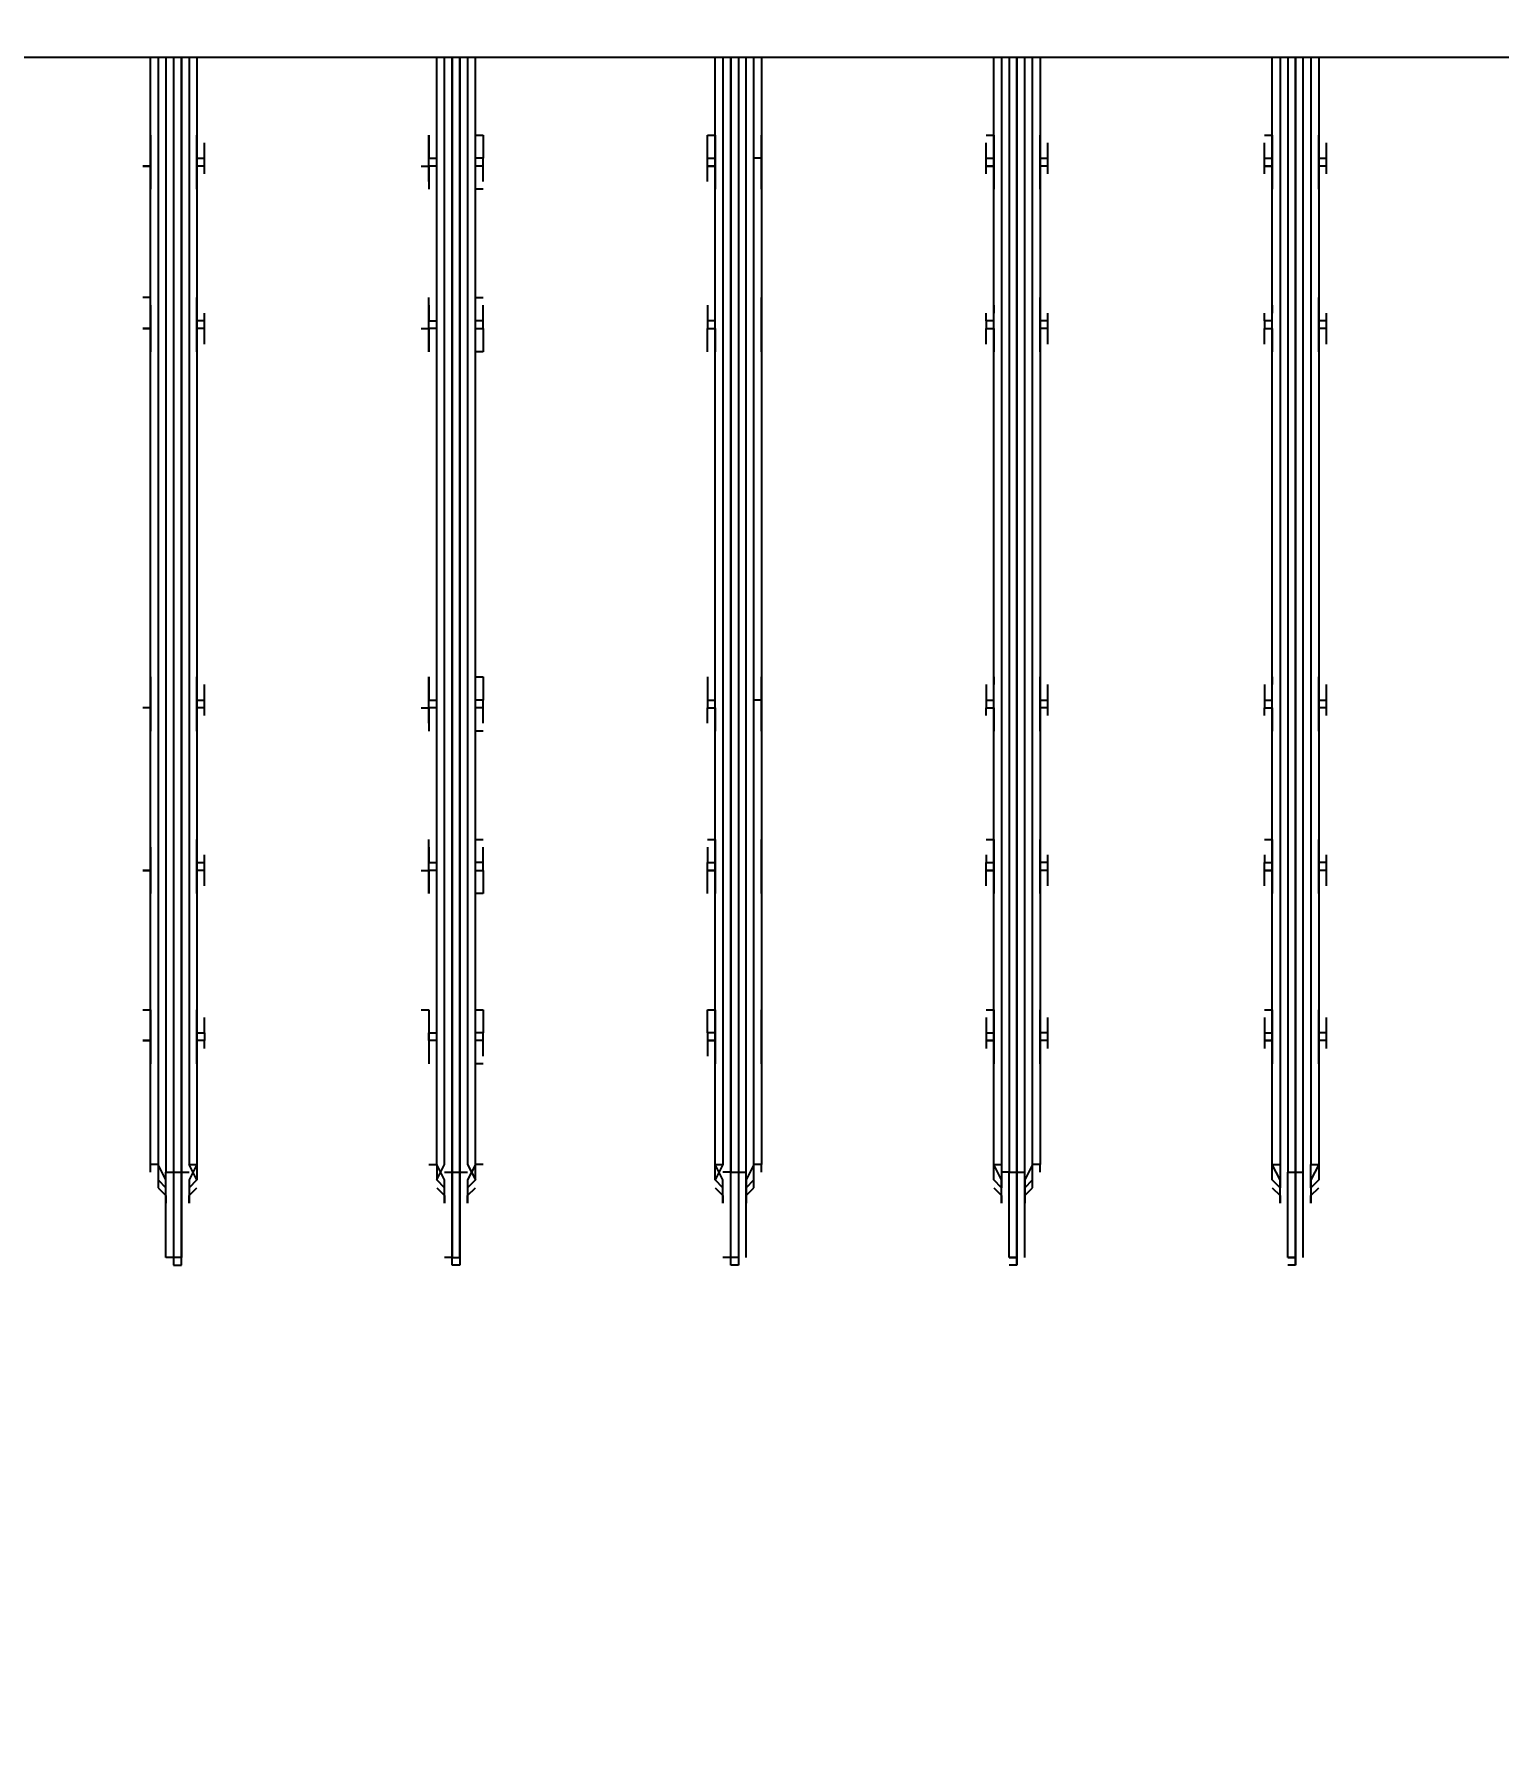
# Model space of a CAD drawing. Header units: metres. Extents: x 529524 to 529977, y 2674144 to 2674419.
# Drawn here: x 529758.6195 to 529758.8813, y 2674298.502 to 2674298.8094 of the extents above; entities that cross this region are included whole.
import ezdxf

# ---------------------------------------------------------------- set-up
doc = ezdxf.new("R2010")
doc.units = ezdxf.units.M
doc.linetypes.add('PDF_IMPORT', pattern=[1, 0.8, -0.2])
doc.layers.add('IDT', color=7, linetype='Continuous')
doc.layers.add('MMS Block Numbering', color=7, linetype='Continuous')
doc.styles.add('Adani Regular', font='Adani Regular.ttf')

# ---------------------------------------------------------------- blocks, each defined once
blk = doc.blocks.new('IDT')
at = {"layer": 'IDT', "color": 0, "lineweight": 25}
for p, q in [((14.64494, 14.16797), (14.64494, 14.15276)), ((14.64632, 14.15276), (14.64632, 14.16936)), ((14.64632, 14.16936), (14.64632, 14.15276)), ((14.64632, 14.16936), (14.64771, 14.16936)), ((14.64771, 14.16797), (14.64632, 14.16797)), ((14.64632, 14.16797), (14.64771, 14.16797)), ((14.64771, 14.16797), (14.64771, 14.15276)), ((14.69473, 14.16797), (14.69473, 14.15276)), ((14.69612, 14.15276), (14.69612, 14.16936)), ((14.69612, 14.16936), (14.69612, 14.15276)), ((14.69612, 14.16936), (14.6975, 14.16936)), ((14.6975, 14.16797), (14.69612, 14.16797)), ((14.69612, 14.16797), (14.6975, 14.16797)), ((14.6975, 14.16797), (14.6975, 14.15276)), ((14.74453, 14.16797), (14.74453, 14.15276)), ((14.74591, 14.15276), (14.74591, 14.16936)), ((14.74591, 14.16936), (14.74729, 14.16936)), ((14.74591, 14.16797), (14.74729, 14.16797)), ((14.74729, 14.16936), (14.74729, 14.15276)), ((14.74729, 14.16797), (14.74729, 14.15276)), ((14.74729, 14.16797), (14.74868, 14.16797)), ((14.7957, 14.15276), (14.7957, 14.16936)), ((14.7957, 14.16936), (14.79709, 14.16936)), ((14.79709, 14.16797), (14.7957, 14.16797)), ((14.7957, 14.16797), (14.7957, 14.15276)), ((14.79709, 14.16936), (14.79709, 14.15276)), ((14.79709, 14.15276), (14.79709, 14.16797)), ((14.79709, 14.16797), (14.79847, 14.16797)), ((14.84688, 14.16936), (14.8455, 14.16936)), ((14.8455, 14.16936), (14.8455, 14.15276)), ((14.8455, 14.15276), (14.8455, 14.16797)), ((14.8455, 14.16797), (14.84688, 14.16797)), ((14.84688, 14.15276), (14.84688, 14.16936)), ((14.84688, 14.16797), (14.84826, 14.16797)), ((14.84826, 14.16797), (14.84826, 14.15276)), ((14.64356, 14.15691), (14.64217, 14.15552)), ((14.64217, 14.15414), (14.64356, 14.15552)), ((14.64356, 14.15414), (14.64356, 14.15829)), ((14.64356, 14.15829), (14.64356, 14.15691)), ((14.64356, 14.15552), (14.64356, 14.15137)), ((14.64909, 14.15691), (14.64909, 14.15829)), ((14.64909, 14.15829), (14.64909, 14.15414)), ((14.65047, 14.15552), (14.64909, 14.15691)), ((14.64909, 14.15137), (14.64909, 14.15552)), ((14.64909, 14.15552), (14.65047, 14.15414)), ((14.69473, 14.15691), (14.69335, 14.15552)), ((14.69335, 14.15552), (14.69335, 14.15137)), ((14.69473, 14.15552), (14.69335, 14.15414)), ((14.69473, 14.15414), (14.69473, 14.15829)), ((14.69473, 14.15829), (14.69473, 14.15691)), ((14.69888, 14.15691), (14.69888, 14.15829)), ((14.69888, 14.15829), (14.69888, 14.15414)), ((14.70027, 14.15552), (14.69888, 14.15691)), ((14.69888, 14.15137), (14.69888, 14.15552)), ((14.69888, 14.15552), (14.70027, 14.15414)), ((14.74453, 14.15691), (14.74314, 14.15552)), ((14.74314, 14.15552), (14.74314, 14.15137)), ((14.74453, 14.15552), (14.74314, 14.15414)), ((14.74453, 14.15414), (14.74453, 14.15829)), ((14.74453, 14.15829), (14.74453, 14.15691)), ((14.74868, 14.15691), (14.74868, 14.15829)), ((14.74868, 14.15829), (14.74868, 14.15414)), ((14.75006, 14.15552), (14.74868, 14.15691)), ((14.75006, 14.15414), (14.74868, 14.15552)), ((14.74868, 14.15552), (14.75006, 14.15414)), ((14.79432, 14.15691), (14.79294, 14.15552)), ((14.79294, 14.15414), (14.79432, 14.15552)), ((14.79432, 14.15552), (14.79294, 14.15414)), ((14.79432, 14.15414), (14.79432, 14.15829)), ((14.79432, 14.15829), (14.79432, 14.15691)), ((14.79847, 14.15691), (14.79847, 14.15829)), ((14.79847, 14.15829), (14.79847, 14.15414)), ((14.79985, 14.15552), (14.79847, 14.15691)), ((14.79985, 14.15414), (14.79847, 14.15552)), ((14.79847, 14.15552), (14.79985, 14.15414)), ((14.84411, 14.15691), (14.84273, 14.15552)), ((14.84273, 14.15414), (14.84411, 14.15552)), ((14.84411, 14.15552), (14.84273, 14.15414)), ((14.84411, 14.15414), (14.84411, 14.15829)), ((14.84411, 14.15829), (14.84411, 14.15691)), ((14.84826, 14.15691), (14.84826, 14.15829)), ((14.84826, 14.15829), (14.84826, 14.15414)), ((14.84965, 14.15552), (14.84826, 14.15691)), ((14.84965, 14.15414), (14.84826, 14.15552)), ((14.84965, 14.15137), (14.84965, 14.15552)), ((14.64217, 14.15276), (14.64217, 14.15414)), ((14.64217, 14.15137), (14.64356, 14.15414)), ((14.64217, 14.15137), (14.64217, 14.15276)), ((14.64632, 14.15276), (14.64494, 14.15276)), ((14.64494, 14.15276), (14.64494, 13.95358)), ((14.64771, 14.15276), (14.64632, 14.15276)), ((14.64771, 14.15276), (14.64632, 14.15276)), ((14.64632, 14.15276), (14.64632, 13.95358)), ((14.64632, 13.95358), (14.64632, 14.15276)), ((14.64771, 13.95358), (14.64771, 14.15276)), ((14.64909, 14.15414), (14.65047, 14.15137)), ((14.65047, 14.15414), (14.65047, 14.15276)), ((14.65047, 14.15276), (14.65047, 14.15137)), ((14.69197, 14.15276), (14.69197, 14.15137)), ((14.69335, 14.15137), (14.69473, 14.15414)), ((14.69335, 14.15414), (14.69335, 14.15276)), ((14.69612, 14.15276), (14.69473, 14.15276)), ((14.69473, 14.15276), (14.69473, 13.95358)), ((14.6975, 14.15276), (14.69612, 14.15276)), ((14.69612, 13.95358), (14.69612, 14.15276)), ((14.69612, 14.15276), (14.69612, 13.95358)), ((14.6975, 13.95358), (14.6975, 14.15276)), ((14.6975, 14.15276), (14.69888, 14.15276)), ((14.69888, 14.15414), (14.70027, 14.15137)), ((14.70027, 14.15414), (14.70027, 14.15276)), ((14.70027, 14.15276), (14.70027, 14.15137)), ((14.74176, 14.15276), (14.74176, 14.15137)), ((14.74314, 14.15137), (14.74453, 14.15414)), ((14.74314, 14.15414), (14.74314, 14.15276)), ((14.74591, 14.15276), (14.74453, 14.15276)), ((14.74453, 14.15276), (14.74453, 13.95358)), ((14.74729, 14.15276), (14.74591, 14.15276)), ((14.74591, 13.95358), (14.74591, 14.15276)), ((14.74729, 14.15276), (14.74729, 13.95358)), ((14.74729, 13.95358), (14.74729, 14.15276)), ((14.74729, 14.15276), (14.74868, 14.15276)), ((14.74868, 14.15414), (14.75006, 14.15137)), ((14.74868, 14.15137), (14.75006, 14.15414)), ((14.75006, 14.15414), (14.75006, 14.15276)), ((14.75006, 14.15276), (14.75006, 14.15137)), ((14.79294, 14.15137), (14.79432, 14.15414)), ((14.79432, 14.15137), (14.79294, 14.15414)), ((14.79294, 14.15414), (14.79294, 14.15276)), ((14.79294, 14.15276), (14.79294, 14.15137)), ((14.7957, 14.15276), (14.79432, 14.15276)), ((14.7957, 14.15276), (14.7957, 13.95358)), ((14.7957, 13.95358), (14.7957, 14.15276)), ((14.79709, 14.15276), (14.7957, 14.15276)), ((14.79847, 14.15276), (14.79709, 14.15276)), ((14.79709, 14.15276), (14.79709, 13.95358)), ((14.79709, 13.95358), (14.79709, 14.15276)), ((14.79847, 14.15414), (14.79985, 14.15137)), ((14.79985, 14.15414), (14.79847, 14.15137)), ((14.79985, 14.15276), (14.79985, 14.15414)), ((14.79985, 14.15137), (14.79985, 14.15276)), ((14.84273, 14.15276), (14.84273, 14.15414)), ((14.84273, 14.15414), (14.84411, 14.15137)), ((14.84273, 14.15137), (14.84411, 14.15414)), ((14.84273, 14.15137), (14.84273, 14.15276)), ((14.8455, 14.15276), (14.84411, 14.15276)), ((14.8455, 14.15276), (14.8455, 13.95358)), ((14.8455, 13.95358), (14.8455, 14.15276)), ((14.84688, 14.15276), (14.8455, 14.15276)), ((14.84688, 13.95358), (14.84688, 14.15276)), ((14.84826, 14.15276), (14.84688, 14.15276)), ((14.84826, 14.15414), (14.84965, 14.15137)), ((14.84826, 13.95358), (14.84826, 14.15276)), ((14.84965, 14.15276), (14.84965, 14.15414)), ((14.85103, 14.15276), (14.85103, 14.15137)), ((14.64217, 13.95358), (14.64217, 14.15137)), ((14.64356, 14.15137), (14.64217, 14.15137)), ((14.64356, 13.95358), (14.64356, 14.15137)), ((14.65047, 14.15137), (14.64909, 14.15137)), ((14.64909, 13.95358), (14.64909, 14.15137)), ((14.65047, 14.15137), (14.65047, 13.95358)), ((14.69197, 13.95358), (14.69197, 14.15137)), ((14.69197, 14.15137), (14.69335, 14.15137)), ((14.69335, 14.15137), (14.69335, 13.95358)), ((14.70027, 14.15137), (14.69888, 14.15137)), ((14.69888, 13.95358), (14.69888, 14.15137)), ((14.70027, 14.15137), (14.70027, 13.95358)), ((14.74176, 13.95358), (14.74176, 14.15137)), ((14.74176, 14.15137), (14.74314, 14.15137)), ((14.74314, 14.15137), (14.74314, 13.95358)), ((14.75006, 14.15137), (14.74868, 14.15137)), ((14.74868, 13.95358), (14.74868, 14.15137)), ((14.75006, 14.15137), (14.75006, 13.95358)), ((14.79155, 14.15137), (14.79294, 14.15137)), ((14.79294, 14.15137), (14.79294, 13.95358)), ((14.79432, 13.95358), (14.79432, 14.15137)), ((14.79847, 14.15137), (14.79847, 13.95358)), ((14.79985, 14.15137), (14.79985, 13.95358)), ((14.80124, 14.15137), (14.79985, 14.15137)), ((14.84273, 13.95358), (14.84273, 14.15137)), ((14.84411, 14.15137), (14.84273, 14.15137)), ((14.84411, 13.95358), (14.84411, 14.15137)), ((14.84965, 13.95358), (14.84965, 14.15137)), ((14.84965, 14.15137), (14.85103, 14.15137)), ((14.85103, 14.15137), (14.85103, 13.95358)), ((14.64217, 14.13339), (14.64217, 14.12924)), ((14.64217, 14.13201), (14.64217, 14.13063)), ((14.65047, 14.12924), (14.65047, 14.13339)), ((14.65047, 14.13063), (14.65047, 14.13201)), ((14.69197, 14.13339), (14.69197, 14.12924)), ((14.69197, 14.13201), (14.69197, 14.13063)), ((14.70027, 14.12924), (14.70027, 14.13339)), ((14.70027, 14.13063), (14.70027, 14.13201)), ((14.74176, 14.13339), (14.74176, 14.12924)), ((14.74176, 14.13063), (14.74176, 14.13201)), ((14.75006, 14.12924), (14.75006, 14.13339)), ((14.75144, 14.13063), (14.75144, 14.13201)), ((14.79155, 14.13339), (14.79294, 14.13339)), ((14.79155, 14.13201), (14.79155, 14.13063)), ((14.79294, 14.13339), (14.79294, 14.12924)), ((14.80124, 14.12924), (14.80124, 14.13339)), ((14.80124, 14.13063), (14.80124, 14.13201)), ((14.84273, 14.13339), (14.84273, 14.12371)), ((14.84273, 14.13201), (14.84273, 14.13063)), ((14.85103, 14.12924), (14.85103, 14.13339)), ((14.85103, 14.13201), (14.85103, 14.13063)), ((14.64079, 14.13063), (14.64079, 14.12924)), ((14.64079, 14.12924), (14.64217, 14.12924)), ((14.64079, 14.12924), (14.64079, 14.12786)), ((14.64079, 14.12786), (14.64217, 14.12786)), ((14.64079, 14.12786), (14.64079, 14.12509)), ((14.64217, 14.12924), (14.64217, 14.12786)), ((14.64217, 14.12786), (14.64217, 14.12371)), ((14.65186, 14.12924), (14.65047, 14.12924)), ((14.65047, 14.12786), (14.65047, 14.12924)), ((14.65047, 14.12924), (14.65186, 14.12924)), ((14.65047, 14.12371), (14.65047, 14.12786)), ((14.65186, 14.12786), (14.65047, 14.12786)), ((14.65186, 14.12924), (14.65186, 14.13063)), ((14.65186, 14.12786), (14.65186, 14.12924)), ((14.65186, 14.12509), (14.65186, 14.12786)), ((14.69058, 14.13063), (14.69058, 14.12924)), ((14.69058, 14.12924), (14.69197, 14.12924)), ((14.69058, 14.12924), (14.69058, 14.12786)), ((14.69058, 14.12786), (14.69197, 14.12786)), ((14.69058, 14.12786), (14.69058, 14.12509)), ((14.69197, 14.12924), (14.69197, 14.12786)), ((14.69197, 14.12786), (14.69197, 14.12371)), ((14.70165, 14.12924), (14.70027, 14.12924)), ((14.70027, 14.12786), (14.70027, 14.12924)), ((14.70027, 14.12924), (14.70165, 14.12924)), ((14.70027, 14.12371), (14.70027, 14.12786)), ((14.70165, 14.12786), (14.70027, 14.12786)), ((14.70165, 14.12924), (14.70165, 14.13063)), ((14.70165, 14.12786), (14.70165, 14.12924)), ((14.70165, 14.12509), (14.70165, 14.12786)), ((14.74176, 14.12924), (14.74176, 14.13063)), ((14.74176, 14.12924), (14.74176, 14.12786)), ((14.74176, 14.12509), (14.74176, 14.12924)), ((14.74176, 14.12786), (14.74176, 14.12371)), ((14.75144, 14.12924), (14.75006, 14.12924)), ((14.75006, 14.12786), (14.75006, 14.12924)), ((14.75006, 14.12924), (14.75144, 14.12924)), ((14.75006, 14.12786), (14.75144, 14.12786)), ((14.75006, 14.12371), (14.75006, 14.12786)), ((14.75144, 14.12924), (14.75144, 14.13063)), ((14.75144, 14.12786), (14.75144, 14.12924)), ((14.75144, 14.12786), (14.75144, 14.12509)), ((14.79155, 14.13063), (14.79155, 14.12924)), ((14.79155, 14.12924), (14.79294, 14.12924)), ((14.79155, 14.12924), (14.79155, 14.12786)), ((14.79155, 14.12509), (14.79155, 14.12786)), ((14.79155, 14.12786), (14.79294, 14.12786)), ((14.79294, 14.12924), (14.79294, 14.12371)), ((14.79985, 14.12924), (14.80124, 14.12924)), ((14.80124, 14.12786), (14.79985, 14.12786)), ((14.80124, 14.12924), (14.80124, 14.13063)), ((14.80124, 14.12924), (14.80124, 14.12786)), ((14.80124, 14.12786), (14.80124, 14.12924)), ((14.80124, 14.12371), (14.80124, 14.12786)), ((14.80124, 14.12509), (14.80124, 14.12786)), ((14.84135, 14.13063), (14.84135, 14.12924)), ((14.84135, 14.12924), (14.84273, 14.12924)), ((14.84135, 14.12786), (14.84135, 14.12924)), ((14.84135, 14.12786), (14.84135, 14.12509)), ((14.84273, 14.12786), (14.84135, 14.12786)), ((14.85103, 14.13063), (14.85103, 14.12924)), ((14.85103, 14.12924), (14.85241, 14.12924)), ((14.85241, 14.12924), (14.85103, 14.12924)), ((14.85103, 14.12786), (14.85103, 14.12924)), ((14.85103, 14.12924), (14.85103, 14.12509)), ((14.85103, 14.12371), (14.85103, 14.12786)), ((14.64217, 14.12371), (14.64217, 14.12509)), ((14.65047, 14.12371), (14.65047, 14.12509)), ((14.69197, 14.12371), (14.69197, 14.12509)), ((14.70027, 14.12371), (14.70027, 14.12509)), ((14.74176, 14.12371), (14.74176, 14.12509)), ((14.75144, 14.12509), (14.75144, 14.12371)), ((14.79155, 14.12371), (14.79155, 14.12509)), ((14.80124, 14.12371), (14.80124, 14.12509)), ((14.84273, 14.12371), (14.84273, 14.12509)), ((14.85103, 14.12509), (14.85103, 14.12371)), ((14.65186, 14.12371), (14.65047, 14.12371)), ((14.70165, 14.12371), (14.70027, 14.12371)), ((14.75144, 14.12371), (14.75006, 14.12371)), ((14.79294, 14.12371), (14.79155, 14.12371)), ((14.80262, 14.12371), (14.80124, 14.12371)), ((14.85241, 14.12371), (14.85103, 14.12371)), ((14.64079, 14.10158), (14.64079, 14.09881)), ((14.64217, 14.10158), (14.64217, 14.10296)), ((14.64217, 14.10296), (14.64217, 14.09881)), ((14.65047, 14.09881), (14.65047, 14.10296)), ((14.65047, 14.10296), (14.65047, 14.10158)), ((14.65186, 14.10158), (14.65186, 14.09881)), ((14.69058, 14.10158), (14.69058, 14.09881)), ((14.69197, 14.10158), (14.69197, 14.10296)), ((14.69197, 14.10296), (14.69197, 14.09881)), ((14.70027, 14.09881), (14.70027, 14.10296)), ((14.70027, 14.10296), (14.70027, 14.10158)), ((14.70165, 14.10158), (14.70165, 14.09881)), ((14.74176, 14.10158), (14.74176, 14.10296)), ((14.74176, 14.10296), (14.74176, 14.09881)), ((14.74176, 14.09881), (14.74176, 14.10158)), ((14.75006, 14.09881), (14.75006, 14.10296)), ((14.75144, 14.10296), (14.75144, 14.10158)), ((14.75144, 14.10158), (14.75144, 14.09881)), ((14.79155, 14.10158), (14.79155, 14.10296)), ((14.79155, 14.10296), (14.79294, 14.10296)), ((14.79155, 14.09881), (14.79155, 14.10158)), ((14.79294, 14.10296), (14.79294, 14.09881)), ((14.80124, 14.09881), (14.80124, 14.10296)), ((14.80124, 14.10296), (14.80124, 14.10158)), ((14.80124, 14.10158), (14.80124, 14.09881)), ((14.84135, 14.10158), (14.84135, 14.09881)), ((14.84273, 14.10158), (14.84273, 14.10296)), ((14.84273, 14.10296), (14.84273, 14.09881)), ((14.85103, 14.09881), (14.85103, 14.10296)), ((14.85103, 14.10296), (14.85103, 14.10158)), ((14.85103, 14.10158), (14.85103, 14.09881)), ((14.64079, 14.09881), (14.64217, 14.09881)), ((14.64079, 14.09881), (14.64079, 14.09743)), ((14.64079, 14.09743), (14.64217, 14.09743)), ((14.64079, 14.09743), (14.64079, 14.09605)), ((14.64217, 14.09881), (14.64217, 14.09743)), ((14.64217, 14.09743), (14.64217, 14.09328)), ((14.65186, 14.09881), (14.65047, 14.09881)), ((14.65047, 14.09743), (14.65047, 14.09881)), ((14.65047, 14.09881), (14.65186, 14.09881)), ((14.65047, 14.09328), (14.65047, 14.09743)), ((14.65186, 14.09743), (14.65047, 14.09743)), ((14.65186, 14.09881), (14.65186, 14.09743)), ((14.65186, 14.09605), (14.65186, 14.09743)), ((14.69058, 14.09881), (14.69197, 14.09881)), ((14.69058, 14.09881), (14.69058, 14.09743)), ((14.69058, 14.09743), (14.69197, 14.09743)), ((14.69058, 14.09743), (14.69058, 14.09605)), ((14.69197, 14.09881), (14.69197, 14.09743)), ((14.69197, 14.09743), (14.69197, 14.09328)), ((14.70165, 14.09881), (14.70027, 14.09881)), ((14.70027, 14.09743), (14.70027, 14.09881)), ((14.70027, 14.09881), (14.70165, 14.09881)), ((14.70027, 14.09328), (14.70027, 14.09743)), ((14.70165, 14.09743), (14.70027, 14.09743)), ((14.70165, 14.09881), (14.70165, 14.09743)), ((14.70165, 14.09605), (14.70165, 14.09743)), ((14.74176, 14.09743), (14.74176, 14.09881)), ((14.74176, 14.09881), (14.74176, 14.09743)), ((14.74176, 14.09605), (14.74176, 14.09743)), ((14.74176, 14.09743), (14.74176, 14.09328)), ((14.75144, 14.09881), (14.75006, 14.09881)), ((14.75006, 14.09743), (14.75006, 14.09881)), ((14.75006, 14.09881), (14.75144, 14.09881)), ((14.75006, 14.09328), (14.75006, 14.09743)), ((14.75144, 14.09743), (14.75006, 14.09743)), ((14.75144, 14.09881), (14.75144, 14.09743)), ((14.75144, 14.09605), (14.75144, 14.09743)), ((14.79294, 14.09881), (14.79155, 14.09881)), ((14.79155, 14.09881), (14.79155, 14.09743)), ((14.79155, 14.09743), (14.79294, 14.09743)), ((14.79155, 14.09743), (14.79155, 14.09605)), ((14.79294, 14.09881), (14.79294, 14.09743)), ((14.79294, 14.09743), (14.79294, 14.09328)), ((14.79985, 14.09881), (14.80124, 14.09881)), ((14.80124, 14.09743), (14.79985, 14.09743)), ((14.80124, 14.09881), (14.80124, 14.09743)), ((14.80262, 14.09881), (14.80124, 14.09881)), ((14.80124, 14.09881), (14.80124, 14.09743)), ((14.80124, 14.09743), (14.80124, 14.09328)), ((14.80124, 14.09605), (14.80124, 14.09743)), ((14.84135, 14.09881), (14.84273, 14.09881)), ((14.84135, 14.09881), (14.84135, 14.09743)), ((14.84273, 14.09743), (14.84135, 14.09743)), ((14.84135, 14.09743), (14.84135, 14.09605)), ((14.84273, 14.09881), (14.84273, 14.09328)), ((14.85103, 14.09605), (14.85103, 14.09881)), ((14.85103, 14.09881), (14.85241, 14.09881)), ((14.85241, 14.09881), (14.85103, 14.09881)), ((14.85103, 14.09881), (14.85103, 14.09328)), ((14.64217, 14.09605), (14.64217, 14.09467)), ((14.65047, 14.09467), (14.65047, 14.09605)), ((14.69197, 14.09605), (14.69197, 14.09467)), ((14.70027, 14.09467), (14.70027, 14.09605)), ((14.74176, 14.09467), (14.74176, 14.09605)), ((14.75144, 14.09467), (14.75144, 14.09605)), ((14.79155, 14.09605), (14.79155, 14.09467)), ((14.80124, 14.09467), (14.80124, 14.09605)), ((14.84273, 14.09605), (14.84273, 14.09467)), ((14.85103, 14.09467), (14.85103, 14.09605)), ((14.65186, 14.09328), (14.65047, 14.09328)), ((14.70165, 14.09328), (14.70027, 14.09328)), ((14.75144, 14.09328), (14.75006, 14.09328)), ((14.79294, 14.09328), (14.79155, 14.09328)), ((14.64217, 14.07392), (14.64217, 14.06977)), ((14.64217, 14.07253), (14.64217, 14.07115)), ((14.65047, 14.06977), (14.65047, 14.07392)), ((14.65047, 14.07115), (14.65047, 14.07253)), ((14.69197, 14.07392), (14.69197, 14.06977)), ((14.69197, 14.07253), (14.69197, 14.07115)), ((14.70027, 14.06977), (14.70027, 14.07392)), ((14.70027, 14.07115), (14.70027, 14.07253)), ((14.74176, 14.07392), (14.74176, 14.06977)), ((14.75006, 14.06977), (14.75006, 14.07392)), ((14.75144, 14.07253), (14.75144, 14.07115)), ((14.79155, 14.07392), (14.79294, 14.07392)), ((14.79155, 14.07253), (14.79155, 14.07115)), ((14.79294, 14.07392), (14.79294, 14.06839)), ((14.80124, 14.06977), (14.80124, 14.07392)), ((14.80124, 14.07253), (14.80124, 14.07115)), ((14.84273, 14.07392), (14.84273, 14.06977)), ((14.84273, 14.07253), (14.84273, 14.07115)), ((14.85103, 14.06977), (14.85103, 14.07392)), ((14.85103, 14.07253), (14.85103, 14.07115)), ((14.64079, 14.07115), (14.64079, 14.06977)), ((14.64079, 14.06977), (14.64217, 14.06977)), ((14.64079, 14.06977), (14.64079, 14.06839)), ((14.64217, 14.06977), (14.64217, 14.06839)), ((14.65186, 14.06977), (14.65047, 14.06977)), ((14.65186, 14.06977), (14.65047, 14.06977)), ((14.65047, 14.06977), (14.65047, 14.06839)), ((14.65186, 14.07115), (14.65186, 14.06977)), ((14.65186, 14.06839), (14.65186, 14.06977)), ((14.69058, 14.07115), (14.69058, 14.06977)), ((14.69058, 14.06977), (14.69197, 14.06977)), ((14.69058, 14.06977), (14.69058, 14.06839)), ((14.69197, 14.06977), (14.69197, 14.06839)), ((14.70165, 14.06977), (14.70027, 14.06977)), ((14.70165, 14.06977), (14.70027, 14.06977)), ((14.70027, 14.06977), (14.70027, 14.06839)), ((14.70165, 14.07115), (14.70165, 14.06977)), ((14.70165, 14.06839), (14.70165, 14.06977)), ((14.74176, 14.06977), (14.74176, 14.06839)), ((14.74176, 14.06977), (14.74176, 14.06839)), ((14.75144, 14.06977), (14.75006, 14.06977)), ((14.75144, 14.06977), (14.75006, 14.06977)), ((14.75006, 14.06977), (14.75006, 14.06839)), ((14.75144, 14.07115), (14.75144, 14.06977)), ((14.75144, 14.06839), (14.75144, 14.06977)), ((14.79155, 14.07115), (14.79155, 14.06977)), ((14.79155, 14.06977), (14.79294, 14.06977)), ((14.79155, 14.06977), (14.79155, 14.06839)), ((14.79985, 14.06977), (14.80124, 14.06977)), ((14.80124, 14.07115), (14.80124, 14.06977)), ((14.80124, 14.06977), (14.80124, 14.06839)), ((14.80262, 14.06977), (14.80124, 14.06977)), ((14.80124, 14.06977), (14.80124, 14.06839)), ((14.84135, 14.07115), (14.84135, 14.06977)), ((14.84135, 14.06977), (14.84273, 14.06977)), ((14.84135, 14.06977), (14.84135, 14.06839)), ((14.84273, 14.06977), (14.84273, 14.06839)), ((14.85103, 14.07115), (14.85103, 14.06977)), ((14.85103, 14.06977), (14.85103, 14.06839)), ((14.85103, 14.06839), (14.85103, 14.06977)), ((14.85103, 14.06977), (14.85241, 14.06977)), ((14.64217, 14.06839), (14.64079, 14.06839)), ((14.64079, 14.06839), (14.64079, 14.06562)), ((14.64217, 14.06839), (14.64217, 14.06424)), ((14.65047, 14.06839), (14.65047, 14.06424)), ((14.65186, 14.06839), (14.65047, 14.06839)), ((14.65186, 14.06562), (14.65186, 14.06839)), ((14.69197, 14.06839), (14.69058, 14.06839)), ((14.69058, 14.06839), (14.69058, 14.06562)), ((14.69197, 14.06839), (14.69197, 14.06424)), ((14.70027, 14.06839), (14.70027, 14.06424)), ((14.70165, 14.06839), (14.70027, 14.06839)), ((14.70165, 14.06562), (14.70165, 14.06839)), ((14.74176, 14.06839), (14.74176, 14.06424)), ((14.74176, 14.06839), (14.74314, 14.06839)), ((14.75006, 14.06839), (14.75006, 14.06424)), ((14.75144, 14.06839), (14.75006, 14.06839)), ((14.75144, 14.06562), (14.75144, 14.06839)), ((14.79155, 14.06562), (14.79155, 14.06839)), ((14.79155, 14.06839), (14.79294, 14.06839)), ((14.79294, 14.06839), (14.79294, 14.06424)), ((14.80124, 14.06839), (14.79985, 14.06839)), ((14.80124, 14.06839), (14.80124, 14.06424)), ((14.80124, 14.06562), (14.80124, 14.06839)), ((14.84273, 14.06839), (14.84135, 14.06839)), ((14.84135, 14.06839), (14.84135, 14.06562)), ((14.84273, 14.06839), (14.84273, 14.06424)), ((14.85103, 14.06839), (14.85103, 14.06562)), ((14.85103, 14.06424), (14.85103, 14.06839)), ((14.64217, 14.06424), (14.64217, 14.06562)), ((14.65047, 14.06424), (14.65047, 14.06562)), ((14.69197, 14.06424), (14.69197, 14.06562)), ((14.70027, 14.06424), (14.70027, 14.06562)), ((14.74176, 14.06424), (14.74176, 14.06562)), ((14.75144, 14.06424), (14.75144, 14.06562)), ((14.79155, 14.06424), (14.79155, 14.06562)), ((14.79294, 14.06424), (14.79155, 14.06424)), ((14.80124, 14.06424), (14.80124, 14.06562)), ((14.84273, 14.06424), (14.84273, 14.06562)), ((14.85103, 14.06562), (14.85103, 14.06424)), ((14.64079, 14.00476), (14.64079, 14.00199)), ((14.64217, 14.00476), (14.64217, 14.00614)), ((14.64217, 14.00614), (14.64217, 14.00199)), ((14.65047, 14.00199), (14.65047, 14.00614)), ((14.65047, 14.00614), (14.65047, 14.00476)), ((14.65186, 14.00476), (14.65186, 14.00199)), ((14.69058, 14.00476), (14.69058, 14.00199)), ((14.69197, 14.00476), (14.69197, 14.00614)), ((14.69197, 14.00614), (14.69197, 14.00199)), ((14.70027, 14.00199), (14.70027, 14.00614)), ((14.70027, 14.00614), (14.70027, 14.00476)), ((14.70165, 14.00476), (14.70165, 14.00199)), ((14.74176, 14.00476), (14.74176, 14.00614)), ((14.74176, 14.00614), (14.74176, 14.00199)), ((14.74176, 14.00061), (14.74176, 14.00476)), ((14.75006, 14.00199), (14.75006, 14.00614)), ((14.75144, 14.00614), (14.75144, 14.00476)), ((14.75144, 14.00476), (14.75144, 14.00199)), ((14.79155, 14.00476), (14.79155, 14.00614)), ((14.79155, 14.00614), (14.79294, 14.00614)), ((14.79155, 14.00199), (14.79155, 14.00476)), ((14.79294, 14.00614), (14.79294, 14.00199)), ((14.80124, 14.00199), (14.80124, 14.00614)), ((14.80124, 14.00614), (14.80124, 14.00476)), ((14.80124, 14.00476), (14.80124, 14.00199)), ((14.84135, 14.00476), (14.84135, 14.00199)), ((14.84273, 14.00476), (14.84273, 14.00614)), ((14.84273, 14.00614), (14.84273, 14.00199)), ((14.85103, 14.00614), (14.85103, 14.00476)), ((14.85103, 14.00199), (14.85103, 14.00614)), ((14.85103, 14.00476), (14.85103, 14.00199)), ((14.64079, 14.00199), (14.64217, 14.00199)), ((14.64079, 14.00199), (14.64079, 14.00061)), ((14.64217, 14.00199), (14.64217, 13.99646)), ((14.65186, 14.00199), (14.65047, 14.00199)), ((14.65186, 14.00199), (14.65047, 14.00199)), ((14.65047, 14.00199), (14.65047, 13.99646)), ((14.65186, 14.00061), (14.65186, 14.00199)), ((14.69058, 14.00199), (14.69197, 14.00199)), ((14.69058, 14.00199), (14.69058, 14.00061)), ((14.69197, 14.00199), (14.69197, 13.99646)), ((14.70165, 14.00199), (14.70027, 14.00199)), ((14.70165, 14.00199), (14.70027, 14.00199)), ((14.70027, 14.00199), (14.70027, 13.99646)), ((14.70165, 14.00061), (14.70165, 14.00199)), ((14.74176, 14.00199), (14.74176, 13.99646)), ((14.75144, 14.00199), (14.75006, 14.00199)), ((14.75144, 14.00199), (14.75006, 14.00199)), ((14.75006, 14.00199), (14.75006, 13.99646)), ((14.75144, 14.00061), (14.75144, 14.00199)), ((14.79294, 14.00199), (14.79155, 14.00199)), ((14.79155, 14.00199), (14.79155, 14.00061)), ((14.79294, 14.00199), (14.79294, 14.00061)), ((14.79985, 14.00199), (14.80124, 14.00199)), ((14.80124, 14.00199), (14.80124, 14.00061)), ((14.80262, 14.00199), (14.80124, 14.00199)), ((14.80124, 14.00199), (14.80124, 14.00061)), ((14.84135, 14.00199), (14.84273, 14.00199)), ((14.84135, 14.00199), (14.84135, 14.00061)), ((14.84273, 14.00199), (14.84273, 14.00061)), ((14.85103, 14.00199), (14.85241, 14.00199)), ((14.85241, 14.00199), (14.85103, 14.00199)), ((14.85103, 14.00061), (14.85103, 14.00199)), ((14.85103, 14.00199), (14.85103, 14.00061)), ((14.64079, 14.00061), (14.64217, 14.00061)), ((14.64079, 14.00061), (14.64079, 13.99923)), ((14.64217, 13.99923), (14.64217, 13.99784)), ((14.65047, 14.00061), (14.65186, 14.00061)), ((14.65047, 13.99784), (14.65047, 13.99923)), ((14.65186, 14.00061), (14.65186, 13.99923)), ((14.69058, 14.00061), (14.69197, 14.00061)), ((14.69058, 14.00061), (14.69058, 13.99923)), ((14.69197, 13.99923), (14.69197, 13.99784)), ((14.70027, 14.00061), (14.70165, 14.00061)), ((14.70027, 13.99784), (14.70027, 13.99923)), ((14.70165, 14.00061), (14.70165, 13.99923)), ((14.74176, 13.99923), (14.74176, 14.00061)), ((14.74176, 13.99784), (14.74176, 13.99923)), ((14.75006, 14.00061), (14.75144, 14.00061)), ((14.75144, 13.99923), (14.75144, 14.00061)), ((14.75144, 13.99784), (14.75144, 13.99923)), ((14.79155, 14.00061), (14.79294, 14.00061)), ((14.79155, 14.00061), (14.79155, 13.99923)), ((14.79155, 13.99923), (14.79155, 13.99784)), ((14.79294, 14.00061), (14.79294, 13.99646)), ((14.80124, 14.00061), (14.79985, 14.00061)), ((14.80124, 14.00061), (14.80124, 13.99646)), ((14.80124, 13.99923), (14.80124, 14.00061)), ((14.80124, 13.99784), (14.80124, 13.99923)), ((14.84135, 14.00061), (14.84273, 14.00061)), ((14.84135, 14.00061), (14.84135, 13.99923)), ((14.84273, 14.00061), (14.84273, 13.99646)), ((14.84273, 13.99923), (14.84273, 13.99784)), ((14.85103, 13.99923), (14.85103, 14.00061)), ((14.85103, 14.00061), (14.85103, 13.99646)), ((14.85103, 13.99784), (14.85103, 13.99923)), ((14.79294, 13.99646), (14.79155, 13.99646)), ((14.85103, 13.99646), (14.85241, 13.99646)), ((14.64217, 13.9771), (14.64217, 13.97295)), ((14.65047, 13.97295), (14.65047, 13.9771)), ((14.69197, 13.9771), (14.69197, 13.97295)), ((14.70027, 13.97295), (14.70027, 13.9771)), ((14.74176, 13.9771), (14.74176, 13.97295)), ((14.75006, 13.97295), (14.75006, 13.9771)), ((14.79155, 13.9771), (14.79294, 13.9771)), ((14.79294, 13.9771), (14.79294, 13.97295)), ((14.80124, 13.97295), (14.80124, 13.9771)), ((14.84273, 13.9771), (14.84273, 13.97295)), ((14.85103, 13.97295), (14.85103, 13.9771)), ((14.64079, 13.97433), (14.64079, 13.97295)), ((14.64217, 13.97571), (14.64217, 13.97433)), ((14.65047, 13.97433), (14.65047, 13.97571)), ((14.65186, 13.97433), (14.65186, 13.97295)), ((14.69058, 13.97433), (14.69058, 13.97295)), ((14.69197, 13.97571), (14.69197, 13.97433)), ((14.70027, 13.97433), (14.70027, 13.97571)), ((14.70165, 13.97433), (14.70165, 13.97295)), ((14.74176, 13.97571), (14.74176, 13.97433)), ((14.74176, 13.97433), (14.74176, 13.97295)), ((14.75144, 13.97571), (14.75144, 13.97433)), ((14.75144, 13.97433), (14.75144, 13.97295)), ((14.79155, 13.97571), (14.79155, 13.97433)), ((14.79155, 13.97433), (14.79155, 13.97295)), ((14.80124, 13.97571), (14.80124, 13.97433)), ((14.80124, 13.97433), (14.80124, 13.97295)), ((14.84135, 13.97433), (14.84135, 13.97295)), ((14.84273, 13.97571), (14.84273, 13.97433)), ((14.85103, 13.97571), (14.85103, 13.97433)), ((14.85103, 13.97433), (14.85103, 13.97295)), ((14.64079, 13.97295), (14.64217, 13.97295)), ((14.64079, 13.97295), (14.64079, 13.97156)), ((14.64217, 13.97156), (14.64079, 13.97156)), ((14.64079, 13.97156), (14.64079, 13.9688)), ((14.64217, 13.97295), (14.64217, 13.97156)), ((14.64217, 13.97156), (14.64217, 13.96742)), ((14.65186, 13.97295), (14.65047, 13.97295)), ((14.65047, 13.97156), (14.65047, 13.97295)), ((14.65047, 13.97295), (14.65186, 13.97295)), ((14.65047, 13.96742), (14.65047, 13.97156)), ((14.65186, 13.97156), (14.65047, 13.97156)), ((14.65186, 13.97295), (14.65186, 13.97156)), ((14.65186, 13.97156), (14.65186, 13.9688)), ((14.69058, 13.97295), (14.69197, 13.97295)), ((14.69058, 13.97295), (14.69058, 13.97156)), ((14.69197, 13.97156), (14.69058, 13.97156)), ((14.69058, 13.97156), (14.69058, 13.9688)), ((14.69197, 13.97295), (14.69197, 13.97156)), ((14.69197, 13.97156), (14.69197, 13.96742)), ((14.70165, 13.97295), (14.70027, 13.97295)), ((14.70027, 13.97156), (14.70027, 13.97295)), ((14.70027, 13.97295), (14.70165, 13.97295)), ((14.70027, 13.96742), (14.70027, 13.97156)), ((14.70165, 13.97156), (14.70027, 13.97156)), ((14.70165, 13.97295), (14.70165, 13.97156)), ((14.70165, 13.97156), (14.70165, 13.9688)), ((14.74176, 13.97295), (14.74176, 13.97156)), ((14.74176, 13.97295), (14.74176, 13.97156)), ((14.74176, 13.97156), (14.74176, 13.96742)), ((14.74176, 13.9688), (14.74176, 13.97156)), ((14.74176, 13.97156), (14.74314, 13.97156)), ((14.75144, 13.97295), (14.75006, 13.97295)), ((14.75006, 13.97156), (14.75006, 13.97295)), ((14.75006, 13.97295), (14.75144, 13.97295)), ((14.75006, 13.96742), (14.75006, 13.97156)), ((14.75144, 13.97156), (14.75006, 13.97156)), ((14.75144, 13.97295), (14.75144, 13.97156)), ((14.75144, 13.97156), (14.75144, 13.9688)), ((14.79155, 13.97295), (14.79294, 13.97295)), ((14.79155, 13.97295), (14.79155, 13.97156)), ((14.79155, 13.9688), (14.79155, 13.97156)), ((14.79155, 13.97156), (14.79294, 13.97156)), ((14.79294, 13.97295), (14.79294, 13.97156)), ((14.79294, 13.97156), (14.79294, 13.96742)), ((14.79985, 13.97295), (14.80124, 13.97295)), ((14.80124, 13.97156), (14.79985, 13.97156)), ((14.80124, 13.97295), (14.80124, 13.97156)), ((14.80262, 13.97295), (14.80124, 13.97295)), ((14.80124, 13.97295), (14.80124, 13.97156)), ((14.80124, 13.97156), (14.80124, 13.96742)), ((14.80124, 13.9688), (14.80124, 13.97156)), ((14.84135, 13.97295), (14.84273, 13.97295)), ((14.84135, 13.97295), (14.84135, 13.97156)), ((14.84273, 13.97156), (14.84135, 13.97156)), ((14.84135, 13.97156), (14.84135, 13.9688)), ((14.84273, 13.97295), (14.84273, 13.96742)), ((14.85103, 13.97295), (14.85103, 13.96742)), ((14.85103, 13.97156), (14.85103, 13.97295)), ((14.85103, 13.97295), (14.85241, 13.97295)), ((14.85241, 13.97295), (14.85103, 13.97295)), ((14.85103, 13.9688), (14.85103, 13.97156)), ((14.64217, 13.96742), (14.64217, 13.9688)), ((14.65047, 13.96742), (14.65047, 13.9688)), ((14.69197, 13.96742), (14.69197, 13.9688)), ((14.70027, 13.96742), (14.70027, 13.9688)), ((14.74176, 13.96742), (14.74176, 13.9688)), ((14.75144, 13.9688), (14.75144, 13.96742)), ((14.79155, 13.96742), (14.79155, 13.9688)), ((14.80124, 13.96742), (14.80124, 13.9688)), ((14.84273, 13.96742), (14.84273, 13.9688)), ((14.85103, 13.96742), (14.85103, 13.9688)), ((14.65186, 13.96742), (14.65047, 13.96742)), ((14.70165, 13.96742), (14.70027, 13.96742)), ((14.75144, 13.96742), (14.75006, 13.96742)), ((14.79294, 13.96742), (14.79155, 13.96742)), ((14.44023, 13.95358), (15.02116, 13.95358))]:
    blk.add_line(p, q, dxfattribs=at)
at = {"layer": 'IDT', "color": 0, "linetype": 'PDF_IMPORT', "lineweight": 25, "ltscale": 0.001667}
blk.add_line((14.74176, 14.07253), (14.74176, 14.06562), dxfattribs=at)

msp = doc.modelspace()

# ---------------------------------------------------------------- block references
at = {"layer": 'IDT', "color": 8, "rotation": 180}
msp.add_blockref('IDT', (529773.49128, 2674312.75885), dxfattribs=at)

# ---------------------------------------------------------------- texts
at = {"layer": 'MMS Block Numbering', "insert": (529750.72734, 2674294.30043), "char_height": 7.5, "attachment_point": 5, "style": 'Adani Regular'}
msp.add_mtext_dynamic_manual_height_columns('A16d-\\PBL-14', width=41.5353798, gutter_width=1, heights=[0], dxfattribs=at)

doc.saveas('drawing.dxf')
